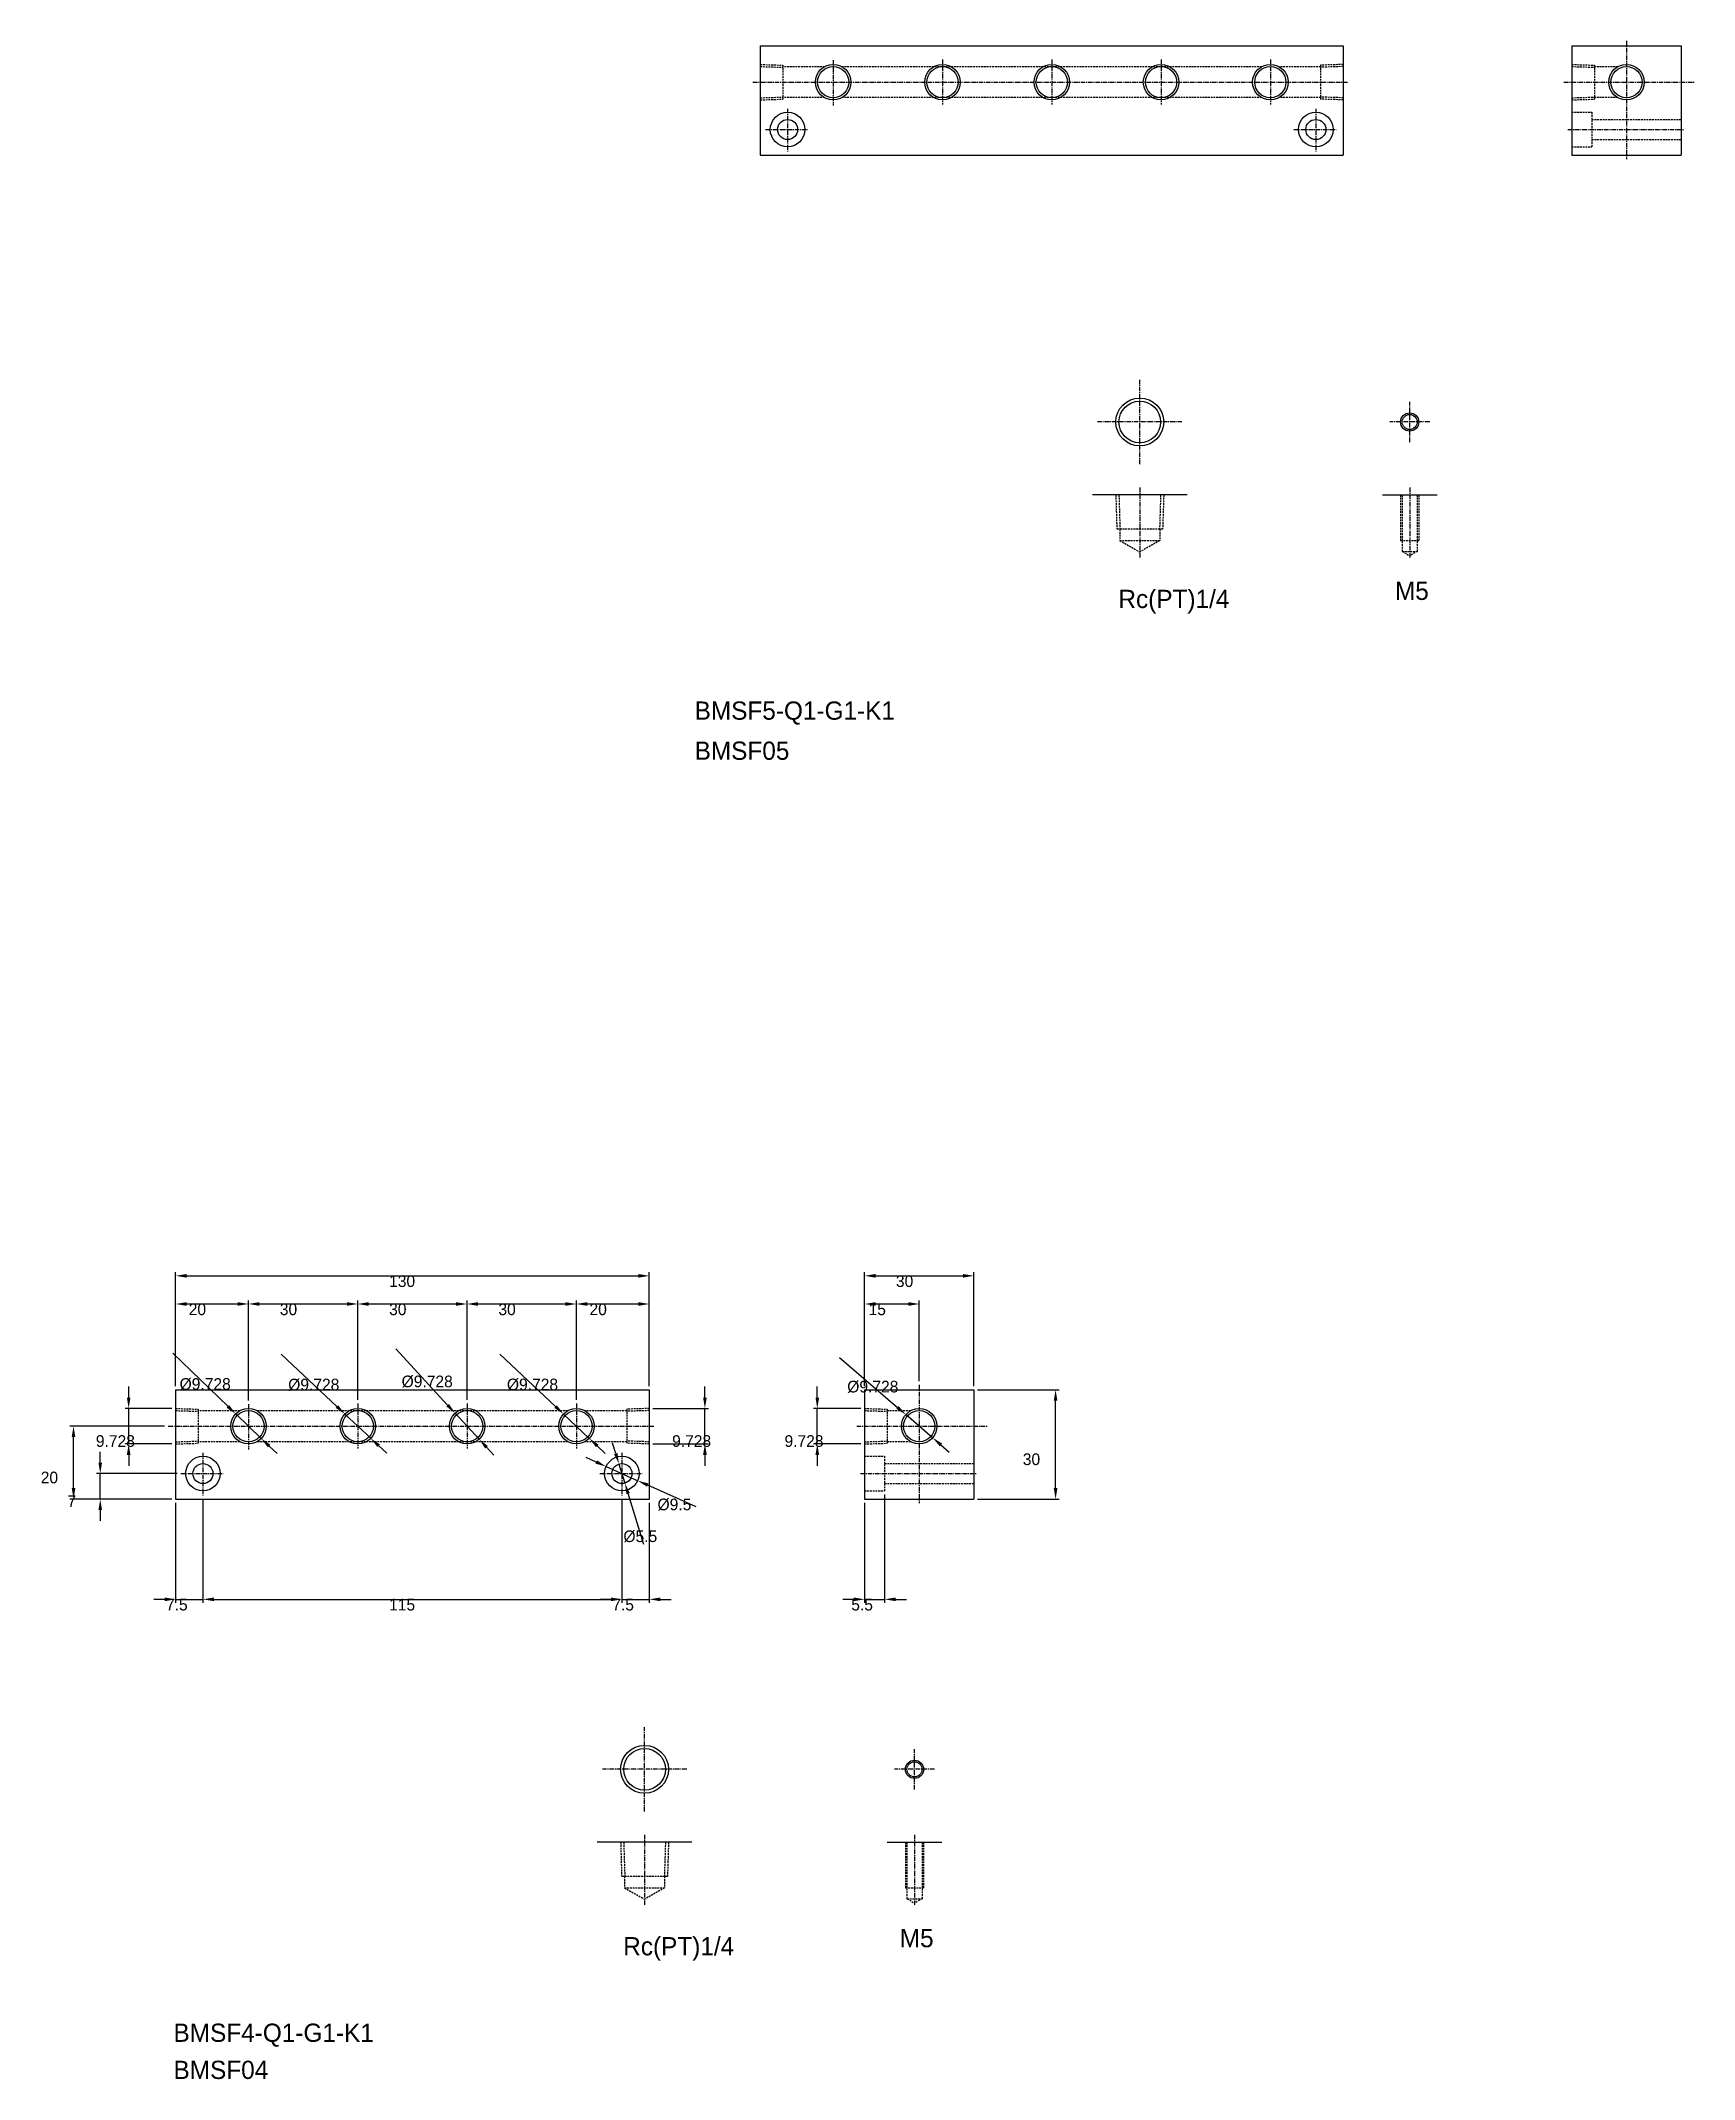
# Model space of a CAD drawing. Extents: x 1285 to 1738, y 4172 to 4731.
import ezdxf
from ezdxf.enums import TextEntityAlignment as Align

# ---------------------------------------------------------------- set-up
doc = ezdxf.new("R2010")
doc.units = 0
doc.linetypes.add('CENTER', pattern=[2, 1.25, -0.25, 0.25, -0.25])
doc.linetypes.add('DASHED', pattern=[0.75, 0.5, -0.25])
doc.layers.get('0').update_dxf_attribs({"linetype": 'CONTINUOUS'})
doc.layers.get('DEFPOINTS').update_dxf_attribs({"linetype": 'CONTINUOUS'})
doc.layers.add('CENTER', color=1, linetype='CENTER')
doc.dimstyles.get("Standard").update_dxf_attribs({"dimtxt": 2.5, "dimasz": 2.5, "dimexe": 1.25, "dimexo": 0.625, "dimtad": 1, "dimcen": 2.5, "dimazin": 3, "dimtfac": 1, "dimtmove": 0, "dimatfit": 3})

# ---------------------------------------------------------------- blocks, each defined once
blk = doc.blocks.new('*D555')
at = {"color": 0, "linetype": 'CONTINUOUS'}
for p, q in [((1321.6, 4362.03), (1321.6, 4393.29)), ((1324.6, 4392.29), (1448.6, 4392.29)), ((1451.6, 4362.03), (1451.6, 4393.29))]:
    blk.add_line(p, q, dxfattribs=at)
for points in [[(1324.6, 4392.79), (1324.6, 4391.79), (1321.6, 4392.29)], [(1448.6, 4392.79), (1448.6, 4391.79), (1451.6, 4392.29)]]:
    blk.add_solid(points, dxfattribs=at)
at = {"layer": 'DEFPOINTS', "color": 0, "linetype": 'CONTINUOUS'}
for p in [(1451.6, 4392.29), (1321.6, 4361.03), (1451.6, 4361.03)]:
    blk.add_point(p, dxfattribs=at)
at = {"color": 0}
blk.add_text('130', height=3.2, dxfattribs=at).set_placement((1380.2, 4389.23))
blk = doc.blocks.new('*D556')
at = {"color": 0, "linetype": 'CONTINUOUS'}
for p, q in [((1321.6, 4362.03), (1321.6, 4385.56)), ((1341.6, 4358.05), (1341.6, 4385.56)), ((1324.6, 4384.56), (1338.6, 4384.56))]:
    blk.add_line(p, q, dxfattribs=at)
for points in [[(1324.6, 4385.06), (1324.6, 4384.06), (1321.6, 4384.56)], [(1338.6, 4385.06), (1338.6, 4384.06), (1341.6, 4384.56)]]:
    blk.add_solid(points, dxfattribs=at)
at = {"layer": 'DEFPOINTS', "color": 0, "linetype": 'CONTINUOUS'}
for p in [(1341.6, 4384.56), (1321.6, 4361.03), (1341.6, 4357.05)]:
    blk.add_point(p, dxfattribs=at)
at = {"color": 0}
blk.add_text('20', height=3.2, dxfattribs=at).set_placement((1325.2, 4381.5))
blk = doc.blocks.new('*D557')
at = {"color": 0, "linetype": 'CONTINUOUS'}
for p, q in [((1341.6, 4358.05), (1341.6, 4385.56)), ((1371.6, 4358.28), (1371.6, 4385.56)), ((1344.6, 4384.56), (1368.6, 4384.56))]:
    blk.add_line(p, q, dxfattribs=at)
for points in [[(1344.6, 4385.06), (1344.6, 4384.06), (1341.6, 4384.56)], [(1368.6, 4385.06), (1368.6, 4384.06), (1371.6, 4384.56)]]:
    blk.add_solid(points, dxfattribs=at)
at = {"layer": 'DEFPOINTS', "color": 0, "linetype": 'CONTINUOUS'}
for p in [(1371.6, 4384.56), (1371.6, 4357.28), (1341.6, 4357.05)]:
    blk.add_point(p, dxfattribs=at)
at = {"color": 0}
blk.add_text('30', height=3.2, dxfattribs=at).set_placement((1350.2, 4381.5))
blk = doc.blocks.new('*D558')
at = {"color": 0, "linetype": 'CONTINUOUS'}
for p, q in [((1371.6, 4358.28), (1371.6, 4385.56)), ((1401.6, 4358.28), (1401.6, 4385.56)), ((1374.6, 4384.56), (1398.6, 4384.56))]:
    blk.add_line(p, q, dxfattribs=at)
for points in [[(1374.6, 4385.06), (1374.6, 4384.06), (1371.6, 4384.56)], [(1398.6, 4385.06), (1398.6, 4384.06), (1401.6, 4384.56)]]:
    blk.add_solid(points, dxfattribs=at)
at = {"layer": 'DEFPOINTS', "color": 0, "linetype": 'CONTINUOUS'}
for p in [(1401.6, 4384.56), (1371.6, 4357.28), (1401.6, 4357.28)]:
    blk.add_point(p, dxfattribs=at)
at = {"color": 0}
blk.add_text('30', height=3.2, dxfattribs=at).set_placement((1380.2, 4381.5))
blk = doc.blocks.new('*D559')
at = {"color": 0, "linetype": 'CONTINUOUS'}
for p, q in [((1401.6, 4358.28), (1401.6, 4385.56)), ((1431.6, 4358.28), (1431.6, 4385.56)), ((1404.6, 4384.56), (1428.6, 4384.56))]:
    blk.add_line(p, q, dxfattribs=at)
for points in [[(1404.6, 4385.06), (1404.6, 4384.06), (1401.6, 4384.56)], [(1428.6, 4385.06), (1428.6, 4384.06), (1431.6, 4384.56)]]:
    blk.add_solid(points, dxfattribs=at)
at = {"layer": 'DEFPOINTS', "color": 0, "linetype": 'CONTINUOUS'}
for p in [(1431.6, 4384.56), (1401.6, 4357.28), (1431.6, 4357.28)]:
    blk.add_point(p, dxfattribs=at)
at = {"color": 0}
blk.add_text('30', height=3.2, dxfattribs=at).set_placement((1410.2, 4381.5))
blk = doc.blocks.new('*D560')
at = {"color": 0, "linetype": 'CONTINUOUS'}
for p, q in [((1431.6, 4358.28), (1431.6, 4385.56)), ((1451.6, 4362.03), (1451.6, 4385.56)), ((1434.6, 4384.56), (1448.6, 4384.56))]:
    blk.add_line(p, q, dxfattribs=at)
for points in [[(1434.6, 4385.06), (1434.6, 4384.06), (1431.6, 4384.56)], [(1448.6, 4385.06), (1448.6, 4384.06), (1451.6, 4384.56)]]:
    blk.add_solid(points, dxfattribs=at)
at = {"layer": 'DEFPOINTS', "color": 0, "linetype": 'CONTINUOUS'}
for p in [(1451.6, 4384.56), (1431.6, 4357.28), (1451.6, 4361.03)]:
    blk.add_point(p, dxfattribs=at)
at = {"color": 0}
blk.add_text('20', height=3.2, dxfattribs=at).set_placement((1435.2, 4381.5))
blk = doc.blocks.new('*D561')
at = {"color": 0, "linetype": 'CONTINUOUS'}
for p, q in [((1318.57, 4351.03), (1292.58, 4351.03)), ((1293.58, 4334.03), (1293.58, 4348.03)), ((1320.6, 4331.03), (1292.58, 4331.03))]:
    blk.add_line(p, q, dxfattribs=at)
for points in [[(1293.08, 4348.03), (1294.08, 4348.03), (1293.58, 4351.03)], [(1293.08, 4334.03), (1294.08, 4334.03), (1293.58, 4331.03)]]:
    blk.add_solid(points, dxfattribs=at)
at = {"layer": 'DEFPOINTS', "color": 0, "linetype": 'CONTINUOUS'}
for p in [(1293.58, 4351.03), (1319.57, 4351.03), (1321.6, 4331.03)]:
    blk.add_point(p, dxfattribs=at)
at = {"color": 0}
blk.add_text('20', height=3.2, dxfattribs=at).set_placement((1284.58, 4335.36))
blk = doc.blocks.new('*D562')
at = {"color": 0, "linetype": 'CONTINUOUS'}
for p, q in [((1300.91, 4341.03), (1300.91, 4344.03)), ((1322.06, 4338.03), (1299.91, 4338.03)), ((1300.91, 4331.03), (1300.91, 4338.03)), ((1320.6, 4331.03), (1299.91, 4331.03)), ((1300.91, 4328.03), (1300.91, 4325.03))]:
    blk.add_line(p, q, dxfattribs=at)
for points in [[(1300.41, 4341.03), (1301.41, 4341.03), (1300.91, 4338.03)], [(1300.41, 4328.03), (1301.41, 4328.03), (1300.91, 4331.03)]]:
    blk.add_solid(points, dxfattribs=at)
at = {"layer": 'DEFPOINTS', "color": 0, "linetype": 'CONTINUOUS'}
for p in [(1300.91, 4338.03), (1323.06, 4338.03), (1321.6, 4331.03)]:
    blk.add_point(p, dxfattribs=at)
at = {"color": 0}
blk.add_text('7', height=3.2, dxfattribs=at).set_placement((1291.91, 4328.86))
blk = doc.blocks.new('*D563')
at = {"color": 0, "linetype": 'CONTINUOUS'}
for p, q in [((1321.6, 4330.03), (1321.6, 4302.52)), ((1329.1, 4330.79), (1329.1, 4302.52)), ((1318.6, 4303.52), (1315.6, 4303.52)), ((1321.6, 4303.52), (1329.1, 4303.52)), ((1332.1, 4303.52), (1335.1, 4303.52))]:
    blk.add_line(p, q, dxfattribs=at)
for points in [[(1318.6, 4304.02), (1318.6, 4303.02), (1321.6, 4303.52)], [(1332.1, 4304.02), (1332.1, 4303.02), (1329.1, 4303.52)]]:
    blk.add_solid(points, dxfattribs=at)
at = {"layer": 'DEFPOINTS', "color": 0, "linetype": 'CONTINUOUS'}
for p in [(1321.6, 4331.03), (1329.1, 4331.79), (1329.1, 4303.52)]:
    blk.add_point(p, dxfattribs=at)
at = {"color": 0}
blk.add_text('7.5', height=3.2, dxfattribs=at).set_placement((1318.95, 4300.46))
blk = doc.blocks.new('*D564')
at = {"color": 0, "linetype": 'CONTINUOUS'}
for p, q in [((1329.1, 4330.79), (1329.1, 4302.52)), ((1444.1, 4330.79), (1444.1, 4302.52)), ((1332.1, 4303.52), (1441.1, 4303.52))]:
    blk.add_line(p, q, dxfattribs=at)
for points in [[(1332.1, 4304.02), (1332.1, 4303.02), (1329.1, 4303.52)], [(1441.1, 4304.02), (1441.1, 4303.02), (1444.1, 4303.52)]]:
    blk.add_solid(points, dxfattribs=at)
at = {"layer": 'DEFPOINTS', "color": 0, "linetype": 'CONTINUOUS'}
for p in [(1329.1, 4331.79), (1444.1, 4331.79), (1444.1, 4303.52)]:
    blk.add_point(p, dxfattribs=at)
at = {"color": 0}
blk.add_text('115', height=3.2, dxfattribs=at).set_placement((1380.2, 4300.46))
blk = doc.blocks.new('*D565')
at = {"color": 0, "linetype": 'CONTINUOUS'}
for p, q in [((1444.1, 4330.79), (1444.1, 4302.52)), ((1451.6, 4330.03), (1451.6, 4302.52)), ((1441.1, 4303.52), (1438.1, 4303.52)), ((1444.1, 4303.52), (1451.6, 4303.52)), ((1454.6, 4303.52), (1457.6, 4303.52))]:
    blk.add_line(p, q, dxfattribs=at)
for points in [[(1441.1, 4304.02), (1441.1, 4303.02), (1444.1, 4303.52)], [(1454.6, 4304.02), (1454.6, 4303.02), (1451.6, 4303.52)]]:
    blk.add_solid(points, dxfattribs=at)
at = {"layer": 'DEFPOINTS', "color": 0, "linetype": 'CONTINUOUS'}
for p in [(1444.1, 4331.79), (1451.6, 4331.03), (1451.6, 4303.52)]:
    blk.add_point(p, dxfattribs=at)
at = {"color": 0}
blk.add_text('7.5', height=3.2, dxfattribs=at).set_placement((1441.45, 4300.46))
blk = doc.blocks.new('*D566')
at = {"color": 0, "linetype": 'CONTINUOUS'}
for p, q in [((1510.7, 4362.03), (1510.7, 4393.29)), ((1513.7, 4392.29), (1537.7, 4392.29)), ((1540.7, 4362.03), (1540.7, 4393.29))]:
    blk.add_line(p, q, dxfattribs=at)
for points in [[(1513.7, 4392.79), (1513.7, 4391.79), (1510.7, 4392.29)], [(1537.7, 4392.79), (1537.7, 4391.79), (1540.7, 4392.29)]]:
    blk.add_solid(points, dxfattribs=at)
at = {"layer": 'DEFPOINTS', "color": 0, "linetype": 'CONTINUOUS'}
for p in [(1540.7, 4392.29), (1510.7, 4361.03), (1540.7, 4361.03)]:
    blk.add_point(p, dxfattribs=at)
at = {"color": 0}
blk.add_text('30', height=3.2, dxfattribs=at).set_placement((1519.3, 4389.23))
blk = doc.blocks.new('*D567')
at = {"color": 0, "linetype": 'CONTINUOUS'}
for p, q in [((1541.7, 4361.03), (1564.13, 4361.03)), ((1563.13, 4334.03), (1563.13, 4358.03)), ((1541.7, 4331.03), (1564.13, 4331.03))]:
    blk.add_line(p, q, dxfattribs=at)
for points in [[(1562.63, 4358.03), (1563.63, 4358.03), (1563.13, 4361.03)], [(1562.63, 4334.03), (1563.63, 4334.03), (1563.13, 4331.03)]]:
    blk.add_solid(points, dxfattribs=at)
at = {"layer": 'DEFPOINTS', "color": 0, "linetype": 'CONTINUOUS'}
for p in [(1540.7, 4361.03), (1563.13, 4361.03), (1540.7, 4331.03)]:
    blk.add_point(p, dxfattribs=at)
at = {"color": 0}
blk.add_text('30', height=3.2, dxfattribs=at).set_placement((1554.13, 4340.36))
blk = doc.blocks.new('*D568')
at = {"color": 0, "linetype": 'CONTINUOUS'}
for p, q in [((1510.7, 4330.03), (1510.7, 4302.52)), ((1516.2, 4332.28), (1516.2, 4302.52)), ((1507.7, 4303.52), (1504.7, 4303.52)), ((1510.7, 4303.52), (1516.2, 4303.52)), ((1519.2, 4303.52), (1522.2, 4303.52))]:
    blk.add_line(p, q, dxfattribs=at)
for points in [[(1507.7, 4304.02), (1507.7, 4303.02), (1510.7, 4303.52)], [(1519.2, 4304.02), (1519.2, 4303.02), (1516.2, 4303.52)]]:
    blk.add_solid(points, dxfattribs=at)
at = {"layer": 'DEFPOINTS', "color": 0, "linetype": 'CONTINUOUS'}
for p in [(1510.7, 4331.03), (1516.2, 4333.28), (1516.2, 4303.52)]:
    blk.add_point(p, dxfattribs=at)
at = {"color": 0}
blk.add_text('5.5', height=3.2, dxfattribs=at).set_placement((1507.05, 4300.46))
blk = doc.blocks.new('*D569')
at = {"color": 0, "linetype": 'CONTINUOUS'}
for p, q in [((1497.72, 4358.89), (1497.72, 4361.89)), ((1509.7, 4355.89), (1496.72, 4355.89)), ((1497.72, 4346.16), (1497.72, 4355.89)), ((1509.7, 4346.16), (1496.72, 4346.16)), ((1497.72, 4343.16), (1497.72, 4340.16))]:
    blk.add_line(p, q, dxfattribs=at)
for points in [[(1497.22, 4358.89), (1498.22, 4358.89), (1497.72, 4355.89)], [(1497.22, 4343.16), (1498.22, 4343.16), (1497.72, 4346.16)]]:
    blk.add_solid(points, dxfattribs=at)
at = {"layer": 'DEFPOINTS', "color": 0, "linetype": 'CONTINUOUS'}
for p in [(1497.72, 4355.89), (1510.7, 4355.89), (1510.7, 4346.16)]:
    blk.add_point(p, dxfattribs=at)
at = {"color": 0}
blk.add_text('9.728', height=3.2, dxfattribs=at).set_placement((1488.72, 4345.36))
blk = doc.blocks.new('*D570')
at = {"color": 0, "linetype": 'CONTINUOUS'}
for p, q in [((1308.71, 4358.89), (1308.71, 4361.89)), ((1320.6, 4355.89), (1307.71, 4355.89)), ((1308.71, 4346.16), (1308.71, 4355.89)), ((1320.6, 4346.16), (1307.71, 4346.16)), ((1308.71, 4343.16), (1308.71, 4340.16))]:
    blk.add_line(p, q, dxfattribs=at)
for points in [[(1308.21, 4358.89), (1309.21, 4358.89), (1308.71, 4355.89)], [(1308.21, 4343.16), (1309.21, 4343.16), (1308.71, 4346.16)]]:
    blk.add_solid(points, dxfattribs=at)
at = {"layer": 'DEFPOINTS', "color": 0, "linetype": 'CONTINUOUS'}
for p in [(1308.71, 4355.89), (1321.6, 4355.89), (1321.6, 4346.16)]:
    blk.add_point(p, dxfattribs=at)
at = {"color": 0}
blk.add_text('9.728', height=3.2, dxfattribs=at).set_placement((1299.71, 4345.36))
blk = doc.blocks.new('*D571')
at = {"color": 0, "linetype": 'CONTINUOUS'}
for p, q in [((1466.88, 4358.89), (1466.88, 4361.89)), ((1452.6, 4355.89), (1467.88, 4355.89)), ((1466.88, 4346.16), (1466.88, 4355.89)), ((1452.6, 4346.16), (1467.88, 4346.16)), ((1466.88, 4343.16), (1466.88, 4340.16))]:
    blk.add_line(p, q, dxfattribs=at)
for points in [[(1466.38, 4358.89), (1467.38, 4358.89), (1466.88, 4355.89)], [(1466.38, 4343.16), (1467.38, 4343.16), (1466.88, 4346.16)]]:
    blk.add_solid(points, dxfattribs=at)
at = {"layer": 'DEFPOINTS', "color": 0, "linetype": 'CONTINUOUS'}
for p in [(1451.6, 4355.89), (1466.88, 4355.89), (1451.6, 4346.16)]:
    blk.add_point(p, dxfattribs=at)
at = {"color": 0}
blk.add_text('9.728', height=3.2, dxfattribs=at).set_placement((1457.88, 4345.36))
blk = doc.blocks.new('*D572')
at = {"color": 0, "linetype": 'CONTINUOUS'}
for p, q in [((1437.03, 4341.2), (1434.3, 4342.43)), ((1439.77, 4339.97), (1448.44, 4336.08)), ((1464.49, 4328.87), (1451.17, 4334.85))]:
    blk.add_line(p, q, dxfattribs=at)
for points in [[(1437.24, 4341.66), (1436.83, 4340.75), (1439.77, 4339.97)], [(1451.38, 4335.31), (1450.97, 4334.4), (1448.44, 4336.08)]]:
    blk.add_solid(points, dxfattribs=at)
at = {"layer": 'DEFPOINTS', "color": 0, "linetype": 'CONTINUOUS'}
for p in [(1439.77, 4339.97), (1448.44, 4336.08)]:
    blk.add_point(p, dxfattribs=at)
at = {"color": 0}
blk.add_text('%%c9.5', height=3.2, dxfattribs=at).set_placement((1453.87, 4327.96))
blk = doc.blocks.new('*D573')
at = {"color": 0, "linetype": 'CONTINUOUS'}
for p, q in [((1442.39, 4343.52), (1441.5, 4346.38)), ((1443.29, 4340.65), (1444.92, 4335.4)), ((1450.15, 4318.6), (1445.81, 4332.54))]:
    blk.add_line(p, q, dxfattribs=at)
for points in [[(1442.87, 4343.67), (1441.92, 4343.37), (1443.29, 4340.65)], [(1446.29, 4332.69), (1445.33, 4332.39), (1444.92, 4335.4)]]:
    blk.add_solid(points, dxfattribs=at)
at = {"layer": 'DEFPOINTS', "color": 0, "linetype": 'CONTINUOUS'}
for p in [(1443.29, 4340.65), (1444.92, 4335.4)]:
    blk.add_point(p, dxfattribs=at)
at = {"color": 0}
blk.add_text('%%c5.5', height=3.2, dxfattribs=at).set_placement((1444.51, 4319.24))
blk = doc.blocks.new('*D574')
at = {"color": 0, "linetype": 'CONTINUOUS'}
for p, q in [((1503.83, 4369.86), (1519.74, 4356.16)), ((1529.39, 4347.85), (1522.02, 4354.2)), ((1531.66, 4345.9), (1533.94, 4343.94))]:
    blk.add_line(p, q, dxfattribs=at)
for points in [[(1520.07, 4356.54), (1519.42, 4355.78), (1522.02, 4354.2)], [(1531.99, 4346.28), (1531.34, 4345.52), (1529.39, 4347.85)]]:
    blk.add_solid(points, dxfattribs=at)
at = {"layer": 'DEFPOINTS', "color": 0, "linetype": 'CONTINUOUS'}
for p in [(1522.02, 4354.2), (1529.39, 4347.85)]:
    blk.add_point(p, dxfattribs=at)
at = {"color": 0}
blk.add_text('%%c9.728', height=3.2, dxfattribs=at).set_placement((1505.94, 4360.29))
blk = doc.blocks.new('*D575')
at = {"color": 0, "linetype": 'CONTINUOUS'}
for p, q in [((1410.6, 4370.82), (1425.88, 4356.42)), ((1435.14, 4347.69), (1428.06, 4354.36)), ((1437.33, 4345.63), (1439.51, 4343.58))]:
    blk.add_line(p, q, dxfattribs=at)
for points in [[(1426.22, 4356.78), (1425.54, 4356.06), (1428.06, 4354.36)], [(1437.67, 4346), (1436.98, 4345.27), (1435.14, 4347.69)]]:
    blk.add_solid(points, dxfattribs=at)
at = {"layer": 'DEFPOINTS', "color": 0, "linetype": 'CONTINUOUS'}
for p in [(1428.06, 4354.36), (1435.14, 4347.69)]:
    blk.add_point(p, dxfattribs=at)
at = {"color": 0}
blk.add_text('%%c9.728', height=3.2, dxfattribs=at).set_placement((1412.53, 4360.88))
blk = doc.blocks.new('*D576')
at = {"color": 0, "linetype": 'CONTINUOUS'}
for p, q in [((1382.01, 4372.22), (1396.26, 4356.8)), ((1404.91, 4347.46), (1398.3, 4354.6)), ((1406.94, 4345.25), (1408.98, 4343.05))]:
    blk.add_line(p, q, dxfattribs=at)
for points in [[(1396.63, 4357.14), (1395.9, 4356.46), (1398.3, 4354.6)], [(1407.31, 4345.59), (1406.58, 4344.91), (1404.91, 4347.46)]]:
    blk.add_solid(points, dxfattribs=at)
at = {"layer": 'DEFPOINTS', "color": 0, "linetype": 'CONTINUOUS'}
for p in [(1398.3, 4354.6), (1404.91, 4347.46)]:
    blk.add_point(p, dxfattribs=at)
at = {"color": 0}
blk.add_text('%%c9.728', height=3.2, dxfattribs=at).set_placement((1383.63, 4361.71))
blk = doc.blocks.new('*D577')
at = {"color": 0, "linetype": 'CONTINUOUS'}
for p, q in [((1350.55, 4370.78), (1365.87, 4356.41)), ((1375.15, 4347.7), (1368.06, 4354.35)), ((1377.34, 4345.65), (1379.53, 4343.59))]:
    blk.add_line(p, q, dxfattribs=at)
for points in [[(1366.21, 4356.77), (1365.53, 4356.04), (1368.06, 4354.35)], [(1377.68, 4346.01), (1377, 4345.28), (1375.15, 4347.7)]]:
    blk.add_solid(points, dxfattribs=at)
at = {"layer": 'DEFPOINTS', "color": 0, "linetype": 'CONTINUOUS'}
for p in [(1368.06, 4354.35), (1375.15, 4347.7)]:
    blk.add_point(p, dxfattribs=at)
at = {"color": 0}
blk.add_text('%%c9.728', height=3.2, dxfattribs=at).set_placement((1352.5, 4360.85))
blk = doc.blocks.new('*D578')
at = {"color": 0, "linetype": 'CONTINUOUS'}
for p, q in [((1320.8, 4371.04), (1335.94, 4356.48)), ((1345.11, 4347.65), (1338.1, 4354.4)), ((1347.27, 4345.58), (1349.43, 4343.5))]:
    blk.add_line(p, q, dxfattribs=at)
for points in [[(1336.28, 4356.84), (1335.59, 4356.12), (1338.1, 4354.4)], [(1347.62, 4345.94), (1346.92, 4345.21), (1345.11, 4347.65)]]:
    blk.add_solid(points, dxfattribs=at)
at = {"layer": 'DEFPOINTS', "color": 0, "linetype": 'CONTINUOUS'}
for p in [(1338.1, 4354.4), (1345.11, 4347.65)]:
    blk.add_point(p, dxfattribs=at)
at = {"color": 0}
blk.add_text('%%c9.728', height=3.2, dxfattribs=at).set_placement((1322.69, 4361.01))
blk = doc.blocks.new('*D579')
at = {"color": 0, "linetype": 'CONTINUOUS'}
for p, q in [((1510.7, 4362.03), (1510.7, 4385.56)), ((1525.7, 4363.39), (1525.7, 4385.56)), ((1513.7, 4384.56), (1522.7, 4384.56))]:
    blk.add_line(p, q, dxfattribs=at)
for points in [[(1513.7, 4385.06), (1513.7, 4384.06), (1510.7, 4384.56)], [(1522.7, 4385.06), (1522.7, 4384.06), (1525.7, 4384.56)]]:
    blk.add_solid(points, dxfattribs=at)
at = {"layer": 'DEFPOINTS', "color": 0, "linetype": 'CONTINUOUS'}
for p in [(1525.7, 4384.56), (1510.7, 4361.03), (1525.7, 4362.39)]:
    blk.add_point(p, dxfattribs=at)
at = {"color": 0}
blk.add_text('15', height=3.2, dxfattribs=at).set_placement((1511.8, 4381.5))

msp = doc.modelspace()

# ---------------------------------------------------------------- linework, layer by layer
at = {"color": 7, "linetype": 'CONTINUOUS'}
for p, q in [((1482.077, 4729.814), (1642.077, 4729.814)), ((1482.077, 4729.814), (1482.077, 4699.814)), ((1642.077, 4729.814), (1642.077, 4699.814)), ((1704.814, 4729.814), (1734.814, 4729.814)), ((1704.814, 4729.814), (1704.814, 4699.814)), ((1734.814, 4729.814), (1734.814, 4699.814)), ((1482.077, 4699.814), (1642.077, 4699.814)), ((1704.814, 4699.814), (1734.814, 4699.814)), ((1599.235, 4606.569), (1573.235, 4606.569)), ((1652.828, 4606.569), (1667.828, 4606.569)), ((1321.603, 4361.027), (1451.603, 4361.027)), ((1321.603, 4361.027), (1321.603, 4331.027)), ((1451.603, 4361.027), (1451.603, 4331.027)), ((1510.702, 4361.027), (1540.702, 4361.027)), ((1510.702, 4361.027), (1510.702, 4331.027)), ((1540.702, 4361.027), (1540.702, 4331.027)), ((1321.603, 4331.027), (1451.603, 4331.027)), ((1510.702, 4331.027), (1540.702, 4331.027)), ((1463.316, 4236.882), (1437.316, 4236.882)), ((1516.909, 4236.882), (1531.909, 4236.882))]:
    msp.add_line(p, q, dxfattribs=at)
at = {"color": 3, "linetype": 'DASHED'}
for p, q in [((1482.077, 4724.678), (1488.277, 4724.484)), ((1482.077, 4724.097), (1488.277, 4723.903)), ((1488.277, 4724.484), (1488.277, 4715.143)), ((1499.711, 4724.064), (1488.277, 4724.064)), ((1619.711, 4724.064), (1504.442, 4724.064)), ((1635.877, 4724.064), (1624.442, 4724.064)), ((1642.077, 4724.678), (1635.877, 4724.484)), ((1635.877, 4724.484), (1635.877, 4715.143)), ((1642.077, 4724.097), (1635.877, 4723.903)), ((1704.814, 4724.678), (1711.014, 4724.484)), ((1704.814, 4724.097), (1711.014, 4723.903)), ((1711.014, 4724.484), (1711.014, 4715.143)), ((1717.448, 4724.064), (1711.014, 4724.064)), ((1482.077, 4715.531), (1488.277, 4715.724)), ((1482.077, 4714.95), (1488.277, 4715.143)), ((1499.711, 4715.564), (1488.277, 4715.564)), ((1619.711, 4715.564), (1504.442, 4715.564)), ((1635.877, 4715.564), (1624.442, 4715.564)), ((1642.077, 4715.531), (1635.877, 4715.724)), ((1642.077, 4714.95), (1635.877, 4715.143)), ((1704.814, 4715.531), (1711.014, 4715.724)), ((1704.814, 4714.95), (1711.014, 4715.143)), ((1717.448, 4715.564), (1711.014, 4715.564)), ((1704.814, 4711.564), (1710.314, 4711.564)), ((1710.314, 4711.564), (1710.314, 4702.064)), ((1710.314, 4709.564), (1734.814, 4709.564)), ((1710.314, 4704.064), (1734.814, 4704.064)), ((1704.814, 4702.064), (1710.314, 4702.064)), ((1579.657, 4606.569), (1579.951, 4597.169)), ((1580.513, 4606.569), (1580.807, 4597.169)), ((1591.958, 4606.569), (1591.664, 4597.169)), ((1592.814, 4606.569), (1592.52, 4597.169)), ((1657.828, 4606.569), (1657.828, 4594.069)), ((1658.261, 4606.569), (1658.261, 4591.069)), ((1662.395, 4606.569), (1662.395, 4591.069)), ((1662.828, 4606.569), (1662.828, 4594.069)), ((1592.52, 4597.169), (1579.951, 4597.169)), ((1580.735, 4597.169), (1580.735, 4594.069)), ((1580.735, 4594.069), (1586.235, 4590.894)), ((1580.735, 4594.069), (1591.735, 4594.069)), ((1591.735, 4594.069), (1586.235, 4590.894)), ((1591.735, 4597.169), (1591.735, 4594.069)), ((1657.828, 4594.069), (1662.828, 4594.069)), ((1658.261, 4591.069), (1662.395, 4591.069)), ((1658.261, 4591.069), (1660.328, 4589.876)), ((1662.395, 4591.069), (1660.328, 4589.876)), ((1321.603, 4355.891), (1327.803, 4355.697)), ((1321.603, 4355.31), (1327.803, 4355.116)), ((1327.803, 4355.697), (1327.803, 4346.356)), ((1339.237, 4355.277), (1327.803, 4355.277)), ((1429.237, 4355.277), (1343.969, 4355.277)), ((1445.403, 4355.277), (1433.969, 4355.277)), ((1451.603, 4355.891), (1445.403, 4355.697)), ((1445.403, 4355.697), (1445.403, 4346.356)), ((1451.603, 4355.31), (1445.403, 4355.116)), ((1510.702, 4355.891), (1516.902, 4355.697)), ((1510.702, 4355.31), (1516.902, 4355.116)), ((1516.902, 4355.697), (1516.902, 4346.356)), ((1523.337, 4355.277), (1516.902, 4355.277)), ((1321.603, 4346.744), (1327.803, 4346.937)), ((1321.603, 4346.163), (1327.803, 4346.356)), ((1339.237, 4346.777), (1327.803, 4346.777)), ((1429.237, 4346.777), (1343.969, 4346.777)), ((1445.403, 4346.777), (1433.969, 4346.777)), ((1451.603, 4346.744), (1445.403, 4346.937)), ((1451.603, 4346.163), (1445.403, 4346.356)), ((1510.702, 4346.744), (1516.902, 4346.937)), ((1510.702, 4346.163), (1516.902, 4346.356)), ((1523.337, 4346.777), (1516.902, 4346.777)), ((1510.702, 4342.777), (1516.202, 4342.777)), ((1516.202, 4342.777), (1516.202, 4333.277)), ((1516.202, 4340.777), (1540.702, 4340.777)), ((1516.202, 4335.277), (1540.702, 4335.277)), ((1510.702, 4333.277), (1516.202, 4333.277)), ((1443.738, 4236.882), (1444.031, 4227.482)), ((1444.594, 4236.882), (1444.887, 4227.482)), ((1456.039, 4236.882), (1455.745, 4227.482)), ((1456.895, 4236.882), (1456.601, 4227.482)), ((1521.909, 4236.882), (1521.909, 4224.382)), ((1522.342, 4236.882), (1522.342, 4221.382)), ((1526.476, 4236.882), (1526.476, 4221.382)), ((1526.909, 4236.882), (1526.909, 4224.382)), ((1456.601, 4227.482), (1444.031, 4227.482)), ((1444.816, 4227.482), (1444.816, 4224.382)), ((1444.816, 4224.382), (1455.816, 4224.382)), ((1444.816, 4224.382), (1450.316, 4221.207)), ((1455.816, 4224.382), (1450.316, 4221.207)), ((1455.816, 4227.482), (1455.816, 4224.382)), ((1521.909, 4224.382), (1526.909, 4224.382)), ((1522.342, 4221.382), (1526.476, 4221.382)), ((1522.342, 4221.382), (1524.409, 4220.189)), ((1526.476, 4221.382), (1524.409, 4220.189))]:
    msp.add_line(p, q, dxfattribs=at)
for p, q in [((1704.814, 4722.314), (1704.814, 4722.314)), ((1704.814, 4714.814), (1704.814, 4714.814)), ((1510.702, 4353.527), (1510.702, 4353.527)), ((1510.702, 4346.027), (1510.702, 4346.027))]:
    msp.add_line(p, q)
at = {"color": 3, "linetype": 'CONTINUOUS'}
for centre, radius in [((1502.077, 4719.814), 4.864), ((1532.077, 4719.814), 4.864), ((1562.077, 4719.814), 4.864), ((1592.077, 4719.814), 4.864), ((1622.077, 4719.814), 4.864), ((1719.814, 4719.814), 4.864), ((1586.235, 4626.569), 6.578), ((1660.328, 4626.569), 2.5), ((1341.603, 4351.027), 4.864), ((1371.603, 4351.027), 4.864), ((1401.603, 4351.027), 4.864), ((1431.603, 4351.027), 4.864), ((1525.702, 4351.027), 4.864), ((1450.316, 4256.882), 6.578), ((1524.409, 4256.882), 2.5)]:
    msp.add_circle(centre, radius, dxfattribs=at)
at = {"color": 7, "linetype": 'CONTINUOUS'}
for centre, radius in [((1502.077, 4719.814), 4.283), ((1532.077, 4719.814), 4.283), ((1562.077, 4719.814), 4.283), ((1592.077, 4719.814), 4.283), ((1622.077, 4719.814), 4.283), ((1719.814, 4719.814), 4.283), ((1489.577, 4706.814), 4.75), ((1489.577, 4706.814), 2.75), ((1634.577, 4706.814), 4.75), ((1634.577, 4706.814), 2.75), ((1586.235, 4626.569), 5.722), ((1660.328, 4626.569), 2.067), ((1341.603, 4351.027), 4.283), ((1371.603, 4351.027), 4.283), ((1401.603, 4351.027), 4.283), ((1431.603, 4351.027), 4.283), ((1525.702, 4351.027), 4.283), ((1329.103, 4338.027), 4.75), ((1329.103, 4338.027), 2.75), ((1444.103, 4338.027), 4.75), ((1444.103, 4338.027), 2.75), ((1450.316, 4256.882), 5.722), ((1524.409, 4256.882), 2.067)]:
    msp.add_circle(centre, radius, dxfattribs=at)
at = {"layer": 'CENTER', "color": 1, "linetype": 'CENTER'}
for p, q in [((1719.814, 4731.173), (1719.814, 4698.652)), ((1502.077, 4725.84), (1502.077, 4713.419)), ((1532.077, 4726.072), (1532.077, 4713.651)), ((1562.077, 4726.072), (1562.077, 4713.651)), ((1592.077, 4726.072), (1592.077, 4713.651)), ((1622.077, 4726.072), (1622.077, 4713.651)), ((1480.043, 4719.814), (1643.358, 4719.814)), ((1702.671, 4719.814), (1738.427, 4719.814)), ((1489.577, 4712.513), (1489.577, 4700.581)), ((1634.577, 4712.513), (1634.577, 4700.581)), ((1483.534, 4706.814), (1495.152, 4706.814)), ((1628.534, 4706.814), (1640.152, 4706.814)), ((1703.684, 4706.814), (1735.574, 4706.814)), ((1586.235, 4614.991), (1586.235, 4638.148)), ((1660.328, 4621.069), (1660.328, 4632.069)), ((1597.814, 4626.569), (1574.657, 4626.569)), ((1665.828, 4626.569), (1654.828, 4626.569)), ((1586.235, 4608.603), (1586.235, 4589.069)), ((1660.328, 4608.603), (1660.328, 4589.069)), ((1371.603, 4357.285), (1371.603, 4344.864)), ((1401.603, 4357.285), (1401.603, 4344.864)), ((1431.603, 4357.285), (1431.603, 4344.864)), ((1525.702, 4362.386), (1525.702, 4329.865)), ((1341.603, 4357.053), (1341.603, 4344.632)), ((1319.569, 4351.027), (1452.884, 4351.027)), ((1508.56, 4351.027), (1544.315, 4351.027)), ((1329.103, 4343.726), (1329.103, 4331.794)), ((1444.103, 4343.726), (1444.103, 4331.794)), ((1323.06, 4338.027), (1334.678, 4338.027)), ((1438.06, 4338.027), (1449.678, 4338.027)), ((1509.572, 4338.027), (1541.462, 4338.027)), ((1450.316, 4245.304), (1450.316, 4268.461)), ((1524.409, 4251.382), (1524.409, 4262.382)), ((1461.895, 4256.882), (1438.738, 4256.882)), ((1529.909, 4256.882), (1518.909, 4256.882)), ((1450.316, 4238.916), (1450.316, 4219.382)), ((1524.409, 4238.916), (1524.409, 4219.382))]:
    msp.add_line(p, q, dxfattribs=at)

# ---------------------------------------------------------------- texts
at = {"color": 7, "linetype": 'CONTINUOUS'}
for s, p in [('M5', (1665.566, 4580.246)), ('Rc(PT)1/4', (1610.838, 4578.024)), ('M5', (1529.647, 4210.559)), ('Rc(PT)1/4', (1474.918, 4208.337))]:
    msp.add_text(s, height=5, dxfattribs=at).set_placement(p, align=Align.MIDDLE_RIGHT)
for s, p in [('BMSF5-Q1-G1-K1', (1464.056, 4544.877)), ('BMSF05', (1464.056, 4533.879)), ('BMSF4-Q1-G1-K1', (1321.018, 4182.104)), ('BMSF04', (1321.018, 4171.916))]:
    msp.add_text(s, height=5, dxfattribs=at).set_placement(p)

# ---------------------------------------------------------------- dimensions: what is measured, and where the dimension line sits
for base, p1, p2, picture, middle in [((1451.603, 4392.294), (1321.603, 4361.027), (1451.603, 4361.027), '*D555', (1386.603, 4394.894)), ((1540.702, 4392.294), (1510.702, 4361.027), (1540.702, 4361.027), '*D566', (1525.702, 4394.894)), ((1341.603, 4384.561), (1321.603, 4361.027), (1341.603, 4357.053), '*D556', (1331.603, 4387.161)), ((1371.603, 4384.561), (1341.603, 4357.053), (1371.603, 4357.285), '*D557', (1356.603, 4387.161)), ((1401.603, 4384.561), (1371.603, 4357.285), (1401.603, 4357.285), '*D558', (1386.603, 4387.161)), ((1431.603, 4384.561), (1401.603, 4357.285), (1431.603, 4357.285), '*D559', (1416.603, 4387.161)), ((1451.603, 4384.561), (1431.603, 4357.285), (1451.603, 4361.027), '*D560', (1441.603, 4387.161)), ((1525.702, 4384.561), (1510.702, 4361.027), (1525.702, 4362.386), '*D579', (1518.202, 4387.161)), ((1329.103, 4303.519), (1321.603, 4331.027), (1329.103, 4331.794), '*D563', (1325.353, 4306.119)), ((1444.103, 4303.519), (1329.103, 4331.794), (1444.103, 4331.794), '*D564', (1386.603, 4306.119)), ((1451.603, 4303.519), (1444.103, 4331.794), (1451.603, 4331.027), '*D565', (1447.853, 4306.119)), ((1516.202, 4303.519), (1510.702, 4331.027), (1516.202, 4333.277), '*D568', (1513.452, 4306.119))]:
    dim = msp.add_linear_dim(base=base, p1=p1, p2=p2, dimstyle='Standard', override={"dimtmove": 0, "dimtzin": 0}, dxfattribs=at)
    dim.commit()
    dim.dimension.update_dxf_attribs({"geometry": picture, "text_midpoint": middle})
for p1, p2, picture, middle in [((1345.108, 4347.655), (1338.098, 4354.399), '*D578', (1329.09, 4366.671)), ((1375.15, 4347.699), (1368.056, 4354.355), '*D577', (1358.896, 4366.515)), ((1404.905, 4347.456), (1398.301, 4354.598), '*D576', (1390.026, 4367.376)), ((1435.143, 4347.691), (1428.063, 4354.363), '*D575', (1418.93, 4366.542)), ((1529.389, 4347.854), (1522.016, 4354.2), '*D574', (1512.343, 4365.955)), ((1443.286, 4340.652), (1444.92, 4335.401), '*D573', (1450.91, 4324.907)), ((1439.77, 4339.972), (1448.436, 4336.081), '*D572', (1460.266, 4333.619))]:
    dim = msp.add_diameter_dim_2p(p1=p1, p2=p2, dimstyle='Standard', override={"dimtmove": 0, "dimtzin": 0}, dxfattribs=at)
    dim.commit()
    dim.dimension.update_dxf_attribs({"geometry": picture, "text_midpoint": middle})
for base, p1, p2, picture, middle in [((1308.707, 4355.891), (1321.603, 4346.163), (1321.603, 4355.891), '*D570', (1306.107, 4351.027)), ((1466.88, 4355.891), (1451.603, 4346.163), (1451.603, 4355.891), '*D571', (1464.28, 4351.027)), ((1497.719, 4355.891), (1510.702, 4346.163), (1510.702, 4355.891), '*D569', (1495.119, 4351.027)), ((1563.131, 4361.027), (1540.702, 4331.027), (1540.702, 4361.027), '*D567', (1560.531, 4346.027)), ((1293.577, 4351.027), (1321.603, 4331.027), (1319.569, 4351.027), '*D561', (1290.977, 4341.027)), ((1300.908, 4338.027), (1321.603, 4331.027), (1323.06, 4338.027), '*D562', (1298.308, 4334.527))]:
    dim = msp.add_linear_dim(base=base, p1=p1, p2=p2, angle=90, dimstyle='Standard', override={"dimtmove": 0, "dimtzin": 0}, dxfattribs=at)
    dim.commit()
    dim.dimension.update_dxf_attribs({"geometry": picture, "text_midpoint": middle})

doc.saveas('drawing.dxf')
